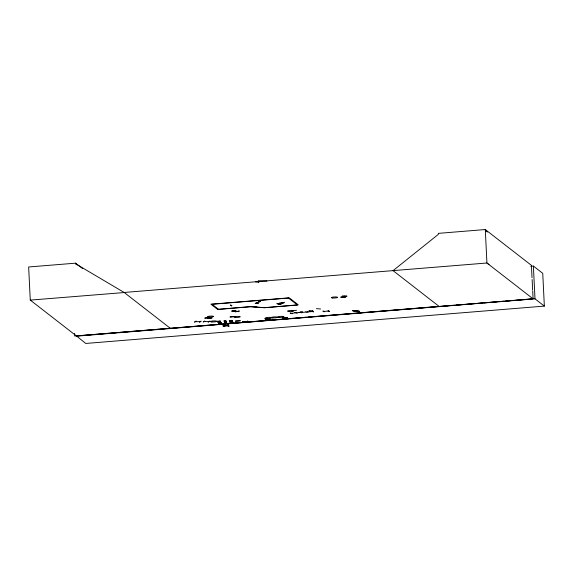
<?xml version="1.0" encoding="UTF-8"?>
<svg xmlns="http://www.w3.org/2000/svg" width="573" height="573" viewBox="0 0 573 573"><rect width="100%" height="100%" fill="white"/><g stroke="black" fill="none" stroke-linecap="round" stroke-linejoin="round"><path stroke-width="0.86" d="M230.102 316.948L235.002 316.532L230.117 316.998M292.015 310.91L296.542 310.287M309.005 310.895L313.166 311.225L309.019 310.96M269.382 318.495L264.497 318.746M287.517 317.786L282.589 318.173L287.517 317.635M276.902 303.805L281.364 303.976L277.017 303.704M235.632 310.552L231.879 311.246M208.465 317.421L204.726 318.158L208.615 317.406M232.065 310.451L234.894 310.946M232.273 310.358L234.715 311.003M292.574 313.646L290.389 313.073M257.771 302.544L255.186 303.425L257.571 302.58M260.486 301.262L258.108 302.107M194.698 322.076L196.238 321.166M204.769 321.131L203.164 322.026L204.969 321.124M230.761 305.044L231.757 305.882L230.797 305.108M231.485 305.889L230.547 305.094M243.611 322.27L242.393 321.56M300.782 312.013L301.813 312.844L300.825 312.077M307.952 312.299L307.185 311.49M322.914 311.067L324.146 311.834L323.143 311.017M223.062 325.736C223.921 328.487 222.818 323.179 223.413 326.567M223.298 325.693L223.642 326.302M267.62 319.512L266.638 318.724L267.655 319.34M284.767 318.036L285.784 318.631M354.229 310.451L353.763 310.537L359.307 311.39M359.207 311.476L359.672 311.39L353.956 310.516M353.799 310.537L359.565 311.282M218.628 323.373L217.69 321.166L218.578 323.38M218.127 321.138L218.936 323.473M219.645 321.052L220.455 323.387M221.114 323.229L220.175 321.023L221.063 323.229M221.278 323.322L220.297 321.124M225.203 322.37L224.122 320.859L224.63 322.413L225.196 322.377L224.258 320.916M226.22 322.312C224.036 316.976 227.947 325.958 225.769 320.765L226.192 322.327M224.107 320.866L224.86 322.406M225.955 322.334L225.361 320.873M230.231 322.785L229.293 320.579L229.687 320.551M229.988 320.436L231.069 322.757L229.945 320.443M231.506 320.35L232.588 322.663L231.463 320.35M232.158 320.422L232.882 322.535M230.396 322.678L229.358 320.586M232.108 320.422L233.104 322.613M393.042 270.649L438.395 234.321L438.345 233.361L485.288 229.544L531.422 265.356L532.023 277.69M352.717 310.731L358.605 311.576L352.882 310.702M343.22 297.101L344.409 296.241M343.385 297.101L344.631 296.234M292.545 313.689L290.16 313.066M199.49 322.083L201.008 321.252M209.997 321.181L208.157 322.069L209.782 321.159M235.768 310.53L231.879 311.275M218.32 321.245L219.273 323.444L218.177 321.138M219.695 321.052L220.934 323.358M281.343 303.103L279.115 303.869M196.038 321.174L194.455 322.04M258.079 302.143L260.278 301.326M267.405 319.541L266.402 318.789M284.566 318.058L285.555 318.832M259.297 301.778L259.777 301.792M282.425 302.745L282.919 302.723M284.101 302.279L281.687 303.167L284.301 302.3M279.839 303.955L280.211 303.976M281.393 303.532L279.008 304.356M281.357 303.575L279.037 304.392M283.85 303.138L279.645 302.852M267.333 319.19L267.749 319.147M285.275 318.416L285.884 318.438M320.608 308.962L316.396 308.682M223.606 325.679L227.911 325.521L223.534 325.636L223.52 326.152L223.434 323.501M227.997 325.887C227.725 325.45 228.749 324.891 228.914 326.202M223.628 326.152C227.352 325.02 228.849 325.392 228.706 326.209M291.464 313.374L295.811 312.801M233.648 310.688L234.135 310.659L233.705 310.716M256.145 307.25L255.744 307.321M207.218 317.85L206.839 317.807M237.251 311.39L234.336 310.967M235.517 311.798L239.27 311.046M235.338 311.776L239.278 311.06M243.153 321.904L248.059 321.546M301.312 312.443L306.183 312.084M312.622 311.54L307.758 311.898M231.793 305.473L231.299 305.466L231.736 305.438M257.449 303.382L256.976 303.375M323.659 311.426L328.573 311.067L328.15 311.11M267.233 319.118L267.684 319.089M259.376 301.742L259.813 301.756M282.79 302.752L282.396 302.737M257.764 307.493L255.121 306.906M295.095 312.428L297.323 313.094L294.916 312.443M324.146 311.39L323.688 311.454M223.95 325.657L223.957 326.094M207.054 317.886L210.148 318.266M210.012 318.302L206.76 317.843M82.584 268.587L75.593 263.165L28.65 266.982L30.269 300.109L76.402 335.921L439.061 306.383M30.269 300.109L124.327 292.538M530.72 266.28L533.391 266.065L542.746 273.328L544.35 306.104L85.764 343.456L76.402 335.921M212.067 304.284L288.477 298.06M217.539 309.341L250.122 306.684L264.167 307.715L298.239 304.822L289.236 297.831L210.928 304.206L217.733 309.492L250.845 306.677L264.898 307.701L297.48 305.051L288.283 297.91M305.774 311.64L306.97 312.414M247.557 321.138L248.811 321.861M265.485 319.512L270.377 319.118M270.442 319.354L265.507 319.691M285.254 318.674L288.52 318.43M283.621 318.803L288.527 318.588M229.128 323.573L170.389 328.358L124.155 292.459L75.622 263.773L75.593 263.165M230.912 323.43L306.562 317.27M308.338 317.127L532.167 298.891M76.417 336.193L534.996 298.841L544.35 306.104M257.37 303.346L257.026 303.418M235.424 321.059L240.374 320.758L235.474 321.166M170.281 328.279L74.712 336.029L74.583 333.393M454.239 305.244L439.176 306.469L392.935 270.563M456.008 305.101L475.497 303.518M477.273 303.375L482.588 302.945M484.357 302.802L496.762 301.799M498.539 301.656L503.853 301.219M505.622 301.076L510.944 300.646M512.713 300.503L532.202 298.92M228.025 325.421L228.584 325.392L228.935 326.238M223.563 326.123L228.376 325.829M237.093 311.418L233.863 310.96M247.923 321.51L243.203 321.94M279.28 303.876L281.744 303.131M204.36 321.575L208.887 321.618M200.228 321.661L195.465 321.668M266.989 281.057L258.308 280.691L258.387 282.446M255.594 281.952L259.068 282.095M256.632 303.031L257.965 303.697M211.946 317.922L208.214 318.652L211.989 317.893M358.168 311.662L352.696 310.724L353.161 310.638M257.771 307.522L254.964 306.927M285.397 317.986L286.371 318.602M285.605 317.972L286.607 318.746M286.35 318.581L285.347 317.814M267.484 318.688L268.458 319.455M268.257 319.462L267.211 318.524M219.81 321.152L220.741 323.358M218.743 323.473L217.812 321.267M328.121 310.616L329.081 311.39M312.156 311.089L313.152 311.855M247.622 321.102L248.575 321.84M199.662 322.083L201.037 321.181M485.338 230.496L487.408 232.051M488.998 264.554L486.928 263L124.155 292.459M211.881 304.134L218.485 309.262M75.622 263.773L77.018 264.862M230.439 322.678L229.623 320.565M231.356 320.472L232.294 322.678M229.837 320.558L230.776 322.764M224.007 326.094L223.878 323.473M533.391 266.065L534.996 298.841M532.145 279.524L532.625 290.017M532.704 290.941L533.091 298.848L486.928 263L485.288 229.544M228.305 323.215L228.398 325.872M227.853 323.236L227.939 325.894M340.82 297.129L345.712 297.086L340.82 297.158M242.4 321.532L243.389 322.334L242.4 321.532M342.196 296.162L347.03 296.162L342.203 296.184M302.501 312.006L298.032 312.586L302.501 312.006M312.385 311.11L313.381 311.884L312.385 311.103M257.234 302.952L258.194 303.726L257.234 302.945M328.35 310.645L329.31 311.418L328.35 310.63M208.787 317.127A3.116 0.523 -2.8 0 0 213.614 316.497A3.116 0.523 -2.8 0 0 209.124 316.21A3.116 0.523 -2.8 0 0 208.787 317.127M211.881 321.947A3.116 0.523 -2.8 0 0 216.701 321.317A3.116 0.523 -2.8 0 0 212.211 321.03A3.116 0.523 -2.8 0 0 211.881 321.947M332.72 297.996A3.116 0.523 -2.8 0 0 337.547 297.366A3.116 0.523 -2.8 0 0 333.056 297.086A3.116 0.523 -2.8 0 0 332.72 297.996M266.81 318.395A3.116 0.523 -2.8 0 0 271.631 317.764A3.116 0.523 -2.8 0 0 267.14 317.478A3.116 0.523 -2.8 0 0 266.81 318.395M288.907 311.483A3.116 0.523 -2.8 0 0 293.734 310.853A3.116 0.523 -2.8 0 0 289.243 310.566A3.116 0.523 -2.8 0 0 288.907 311.483M279.101 317.399A3.116 0.523 -2.8 0 0 283.921 316.769A3.116 0.523 -2.8 0 0 279.431 316.482A3.116 0.523 -2.8 0 0 279.101 317.399M235.431 317.435A3.116 0.523 -2.8 0 0 240.252 316.805A3.116 0.523 -2.8 0 0 235.761 316.518A3.116 0.523 -2.8 0 0 235.431 317.435M272.719 317.915A3.116 0.523 -2.8 0 0 277.547 317.284A3.116 0.523 -2.8 0 0 273.056 317.005A3.116 0.523 -2.8 0 0 272.719 317.915"/></g></svg>
